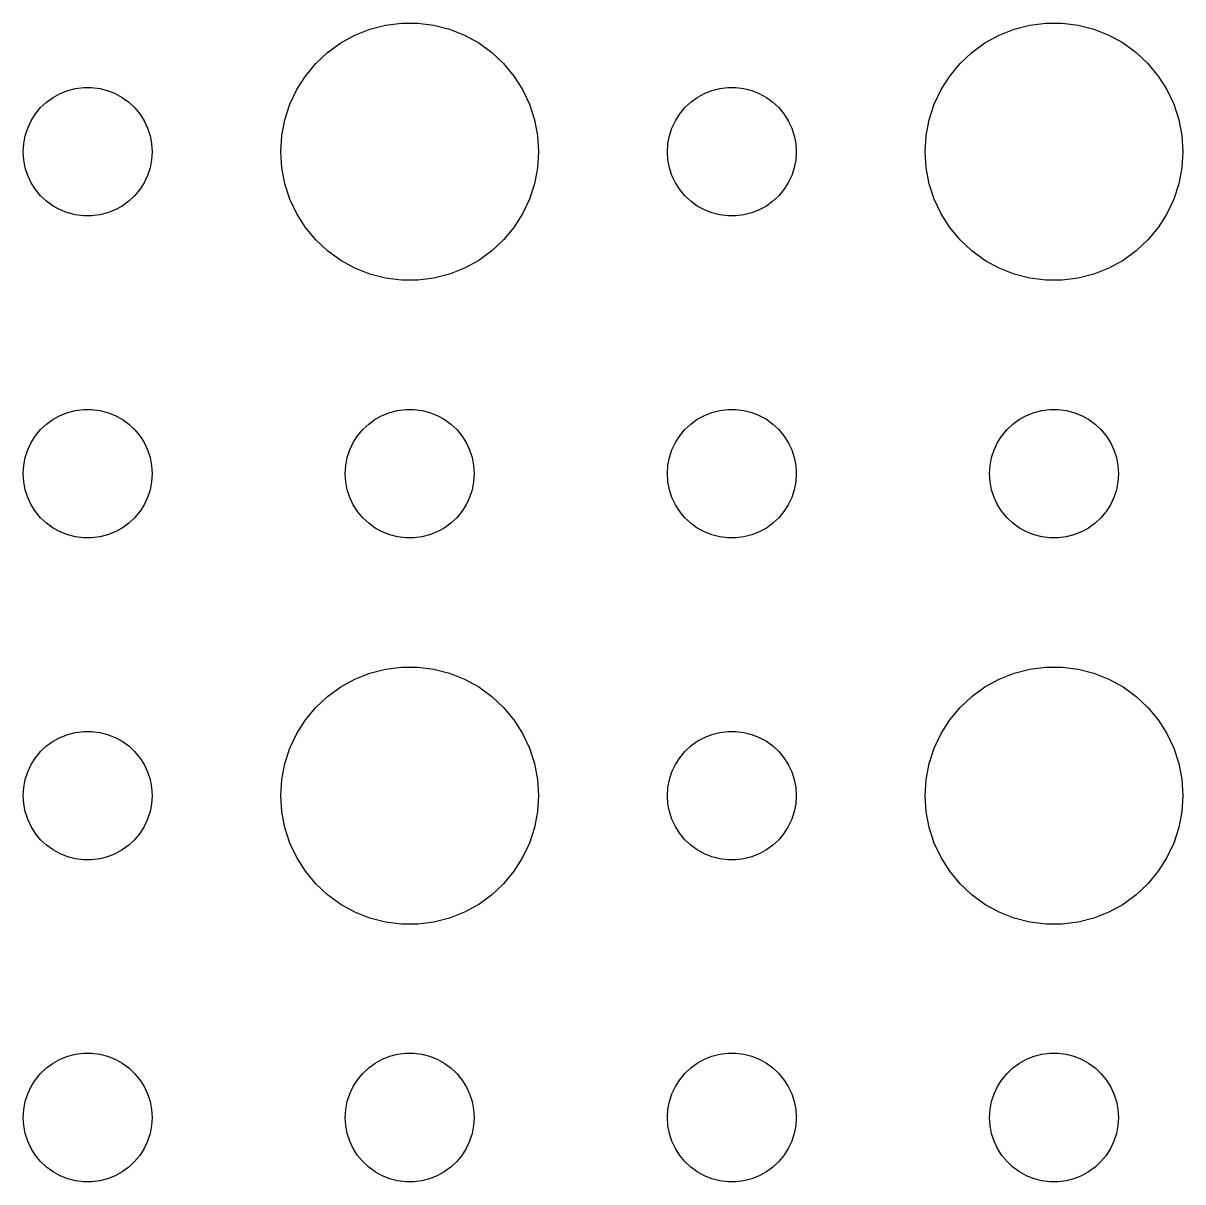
# Model space of a CAD drawing. Header units: metres. Extents: x -120 to 120, y -112 to 112.
# Drawn here: x -91.5 to -64.5, y -54 to -27.01 of the extents above; entities that cross this region are included whole.
import ezdxf

# ---------------------------------------------------------------- set-up
doc = ezdxf.new("R2010")
doc.units = ezdxf.units.M

msp = doc.modelspace()

# ---------------------------------------------------------------- linework, layer by layer
for p, q in [((-83.7773, -27.2855), (-83.427, -27.1468)), ((-83.427, -27.1468), (-83.0621, -27.0531)), ((-83.0621, -27.0531), (-82.6884, -27.0059)), ((-82.6884, -27.0059), (-82.3116, -27.0059)), ((-82.3116, -27.0059), (-81.9379, -27.0531)), ((-81.9379, -27.0531), (-81.573, -27.1468)), ((-81.573, -27.1468), (-81.2227, -27.2855)), ((-68.7773, -27.2855), (-68.427, -27.1468)), ((-68.427, -27.1468), (-68.0621, -27.0531)), ((-68.0621, -27.0531), (-67.6884, -27.0059)), ((-67.6884, -27.0059), (-67.3116, -27.0059)), ((-67.3116, -27.0059), (-66.9379, -27.0531)), ((-66.9379, -27.0531), (-66.573, -27.1468)), ((-66.573, -27.1468), (-66.2227, -27.2855)), ((-84.4123, -27.6884), (-84.1075, -27.467)), ((-84.1075, -27.467), (-83.7773, -27.2855)), ((-81.2227, -27.2855), (-80.8925, -27.467)), ((-80.8925, -27.467), (-80.5877, -27.6884)), ((-69.4123, -27.6884), (-69.1075, -27.467)), ((-69.1075, -27.467), (-68.7773, -27.2855)), ((-66.2227, -27.2855), (-65.8925, -27.467)), ((-65.8925, -27.467), (-65.5877, -27.6884)), ((-84.6869, -27.9464), (-84.4123, -27.6884)), ((-80.5877, -27.6884), (-80.3131, -27.9464)), ((-69.6869, -27.9464), (-69.4123, -27.6884)), ((-65.5877, -27.6884), (-65.3131, -27.9464)), ((-84.927, -28.2366), (-84.6869, -27.9464)), ((-80.3131, -27.9464), (-80.073, -28.2366)), ((-69.927, -28.2366), (-69.6869, -27.9464)), ((-65.3131, -27.9464), (-65.073, -28.2366)), ((-85.1289, -28.5547), (-84.927, -28.2366)), ((-80.073, -28.2366), (-79.8711, -28.5547)), ((-70.1289, -28.5547), (-69.927, -28.2366)), ((-65.073, -28.2366), (-64.8711, -28.5547)), ((-90.6387, -28.6427), (-90.4635, -28.5734)), ((-90.4635, -28.5734), (-90.2811, -28.5266)), ((-90.2811, -28.5266), (-90.0942, -28.503)), ((-90.0942, -28.503), (-89.9058, -28.503)), ((-89.9058, -28.503), (-89.7189, -28.5266)), ((-89.7189, -28.5266), (-89.5365, -28.5734)), ((-89.5365, -28.5734), (-89.3613, -28.6427)), ((-85.2893, -28.8956), (-85.1289, -28.5547)), ((-79.8711, -28.5547), (-79.7107, -28.8956)), ((-75.6387, -28.6427), (-75.4635, -28.5734)), ((-75.4635, -28.5734), (-75.2811, -28.5266)), ((-75.2811, -28.5266), (-75.0942, -28.503)), ((-75.0942, -28.503), (-74.9058, -28.503)), ((-74.9058, -28.503), (-74.7189, -28.5266)), ((-74.7189, -28.5266), (-74.5365, -28.5734)), ((-74.5365, -28.5734), (-74.3613, -28.6427)), ((-70.2893, -28.8956), (-70.1289, -28.5547)), ((-64.8711, -28.5547), (-64.7107, -28.8956)), ((-91.0934, -28.9732), (-90.9561, -28.8442)), ((-90.9561, -28.8442), (-90.8037, -28.7335)), ((-90.8037, -28.7335), (-90.6387, -28.6427)), ((-89.3613, -28.6427), (-89.1963, -28.7335)), ((-89.1963, -28.7335), (-89.0439, -28.8442)), ((-89.0439, -28.8442), (-88.9065, -28.9732)), ((-76.0934, -28.9732), (-75.9561, -28.8442)), ((-75.9561, -28.8442), (-75.8037, -28.7335)), ((-75.8037, -28.7335), (-75.6387, -28.6427)), ((-74.3613, -28.6427), (-74.1963, -28.7335)), ((-74.1963, -28.7335), (-74.0439, -28.8442)), ((-74.0439, -28.8442), (-73.9065, -28.9732)), ((-91.3145, -29.2774), (-91.2135, -29.1183)), ((-91.2135, -29.1183), (-91.0934, -28.9732)), ((-88.9065, -28.9732), (-88.7865, -29.1183)), ((-88.7865, -29.1183), (-88.6855, -29.2774)), ((-85.4057, -29.2539), (-85.2893, -28.8956)), ((-79.7107, -28.8956), (-79.5943, -29.2539)), ((-76.3145, -29.2774), (-76.2135, -29.1183)), ((-76.2135, -29.1183), (-76.0934, -28.9732)), ((-73.9065, -28.9732), (-73.7865, -29.1183)), ((-73.7865, -29.1183), (-73.6855, -29.2774)), ((-70.4057, -29.2539), (-70.2893, -28.8956)), ((-64.7107, -28.8956), (-64.5943, -29.2539)), ((-91.3947, -29.4478), (-91.3145, -29.2774)), ((-88.6855, -29.2774), (-88.6053, -29.4478)), ((-85.4763, -29.624), (-85.4057, -29.2539)), ((-79.5943, -29.2539), (-79.5237, -29.624)), ((-76.3947, -29.4478), (-76.3145, -29.2774)), ((-73.6855, -29.2774), (-73.6053, -29.4478)), ((-70.4763, -29.624), (-70.4057, -29.2539)), ((-64.5943, -29.2539), (-64.5237, -29.624)), ((-91.4882, -29.812), (-91.4529, -29.627)), ((-91.4529, -29.627), (-91.3947, -29.4478)), ((-88.6053, -29.4478), (-88.5471, -29.627)), ((-88.5471, -29.627), (-88.5118, -29.812)), ((-85.5, -30), (-85.4763, -29.624)), ((-79.5237, -29.624), (-79.5, -30)), ((-76.4882, -29.812), (-76.4529, -29.627)), ((-76.4529, -29.627), (-76.3947, -29.4478)), ((-73.6053, -29.4478), (-73.5471, -29.627)), ((-73.5471, -29.627), (-73.5118, -29.812)), ((-70.5, -30), (-70.4763, -29.624)), ((-64.5237, -29.624), (-64.5, -30)), ((-91.5, -30), (-91.4882, -29.812)), ((-88.5118, -29.812), (-88.5, -30)), ((-76.5, -30), (-76.4882, -29.812)), ((-73.5118, -29.812), (-73.5, -30)), ((-91.4882, -30.188), (-91.5, -30)), ((-91.4529, -30.373), (-91.4882, -30.188)), ((-88.5118, -30.188), (-88.5471, -30.373)), ((-88.5, -30), (-88.5118, -30.188)), ((-85.4763, -30.376), (-85.5, -30)), ((-79.5, -30), (-79.5237, -30.376)), ((-76.4882, -30.188), (-76.5, -30)), ((-76.4529, -30.373), (-76.4882, -30.188)), ((-73.5118, -30.188), (-73.5471, -30.373)), ((-73.5, -30), (-73.5118, -30.188)), ((-70.4763, -30.376), (-70.5, -30)), ((-64.5, -30), (-64.5237, -30.376)), ((-91.3947, -30.5522), (-91.4529, -30.373)), ((-88.5471, -30.373), (-88.6053, -30.5522)), ((-85.4057, -30.7461), (-85.4763, -30.376)), ((-79.5237, -30.376), (-79.5943, -30.7461)), ((-76.3947, -30.5522), (-76.4529, -30.373)), ((-73.5471, -30.373), (-73.6053, -30.5522)), ((-70.4057, -30.7461), (-70.4763, -30.376)), ((-64.5237, -30.376), (-64.5943, -30.7461)), ((-91.3145, -30.7226), (-91.3947, -30.5522)), ((-91.2135, -30.8817), (-91.3145, -30.7226)), ((-88.6855, -30.7226), (-88.7865, -30.8817)), ((-88.6053, -30.5522), (-88.6855, -30.7226)), ((-85.2893, -31.1044), (-85.4057, -30.7461)), ((-79.5943, -30.7461), (-79.7107, -31.1044)), ((-76.3145, -30.7226), (-76.3947, -30.5522)), ((-76.2135, -30.8817), (-76.3145, -30.7226)), ((-73.6855, -30.7226), (-73.7865, -30.8817)), ((-73.6053, -30.5522), (-73.6855, -30.7226)), ((-70.2893, -31.1044), (-70.4057, -30.7461)), ((-64.5943, -30.7461), (-64.7107, -31.1044)), ((-91.0934, -31.0268), (-91.2135, -30.8817)), ((-90.9561, -31.1558), (-91.0934, -31.0268)), ((-88.9065, -31.0268), (-89.0439, -31.1558)), ((-88.7865, -30.8817), (-88.9065, -31.0268)), ((-76.0934, -31.0268), (-76.2135, -30.8817)), ((-75.9561, -31.1558), (-76.0934, -31.0268)), ((-73.9065, -31.0268), (-74.0439, -31.1558)), ((-73.7865, -30.8817), (-73.9065, -31.0268)), ((-90.8037, -31.2665), (-90.9561, -31.1558)), ((-90.6387, -31.3572), (-90.8037, -31.2665)), ((-89.1963, -31.2665), (-89.3613, -31.3572)), ((-89.0439, -31.1558), (-89.1963, -31.2665)), ((-85.1289, -31.4453), (-85.2893, -31.1044)), ((-79.7107, -31.1044), (-79.8711, -31.4453)), ((-75.8037, -31.2665), (-75.9561, -31.1558)), ((-75.6387, -31.3572), (-75.8037, -31.2665)), ((-74.1963, -31.2665), (-74.3613, -31.3572)), ((-74.0439, -31.1558), (-74.1963, -31.2665)), ((-70.1289, -31.4453), (-70.2893, -31.1044)), ((-64.7107, -31.1044), (-64.8711, -31.4453)), ((-90.4635, -31.4266), (-90.6387, -31.3572)), ((-90.2811, -31.4734), (-90.4635, -31.4266)), ((-90.0942, -31.497), (-90.2811, -31.4734)), ((-89.9058, -31.497), (-90.0942, -31.497)), ((-89.7189, -31.4734), (-89.9058, -31.497)), ((-89.5365, -31.4266), (-89.7189, -31.4734)), ((-89.3613, -31.3572), (-89.5365, -31.4266)), ((-84.927, -31.7634), (-85.1289, -31.4453)), ((-79.8711, -31.4453), (-80.073, -31.7634)), ((-75.4635, -31.4266), (-75.6387, -31.3572)), ((-75.2811, -31.4734), (-75.4635, -31.4266)), ((-75.0942, -31.497), (-75.2811, -31.4734)), ((-74.9058, -31.497), (-75.0942, -31.497)), ((-74.7189, -31.4734), (-74.9058, -31.497)), ((-74.5365, -31.4266), (-74.7189, -31.4734)), ((-74.3613, -31.3572), (-74.5365, -31.4266)), ((-69.927, -31.7634), (-70.1289, -31.4453)), ((-64.8711, -31.4453), (-65.073, -31.7634)), ((-84.6869, -32.0536), (-84.927, -31.7634)), ((-80.073, -31.7634), (-80.3131, -32.0536)), ((-69.6869, -32.0536), (-69.927, -31.7634)), ((-65.073, -31.7634), (-65.3131, -32.0536)), ((-84.4123, -32.3115), (-84.6869, -32.0536)), ((-80.3131, -32.0536), (-80.5877, -32.3115)), ((-69.4123, -32.3115), (-69.6869, -32.0536)), ((-65.3131, -32.0536), (-65.5877, -32.3115)), ((-84.1075, -32.533), (-84.4123, -32.3115)), ((-80.5877, -32.3115), (-80.8925, -32.533)), ((-69.1075, -32.533), (-69.4123, -32.3115)), ((-65.5877, -32.3115), (-65.8925, -32.533)), ((-83.7773, -32.7145), (-84.1075, -32.533)), ((-80.8925, -32.533), (-81.2227, -32.7145)), ((-68.7773, -32.7145), (-69.1075, -32.533)), ((-65.8925, -32.533), (-66.2227, -32.7145)), ((-83.427, -32.8532), (-83.7773, -32.7145)), ((-83.0621, -32.9469), (-83.427, -32.8532)), ((-81.573, -32.8532), (-81.9379, -32.9469)), ((-81.2227, -32.7145), (-81.573, -32.8532)), ((-68.427, -32.8532), (-68.7773, -32.7145)), ((-68.0621, -32.9469), (-68.427, -32.8532)), ((-66.573, -32.8532), (-66.9379, -32.9469)), ((-66.2227, -32.7145), (-66.573, -32.8532)), ((-82.6884, -32.9941), (-83.0621, -32.9469)), ((-82.3116, -32.9941), (-82.6884, -32.9941)), ((-81.9379, -32.9469), (-82.3116, -32.9941)), ((-67.6884, -32.9941), (-68.0621, -32.9469)), ((-67.3116, -32.9941), (-67.6884, -32.9941)), ((-66.9379, -32.9469), (-67.3116, -32.9941)), ((-90.8037, -36.2335), (-90.6387, -36.1428)), ((-90.6387, -36.1428), (-90.4635, -36.0734)), ((-90.4635, -36.0734), (-90.2811, -36.0266)), ((-90.2811, -36.0266), (-90.0942, -36.003)), ((-90.0942, -36.003), (-89.9058, -36.003)), ((-89.9058, -36.003), (-89.7189, -36.0266)), ((-89.7189, -36.0266), (-89.5365, -36.0734)), ((-89.5365, -36.0734), (-89.3613, -36.1428)), ((-89.3613, -36.1428), (-89.1963, -36.2335)), ((-83.3037, -36.2335), (-83.1387, -36.1428)), ((-83.1387, -36.1428), (-82.9635, -36.0734)), ((-82.9635, -36.0734), (-82.7811, -36.0266)), ((-82.7811, -36.0266), (-82.5942, -36.003)), ((-82.5942, -36.003), (-82.4058, -36.003)), ((-82.4058, -36.003), (-82.2189, -36.0266)), ((-82.2189, -36.0266), (-82.0365, -36.0734)), ((-82.0365, -36.0734), (-81.8613, -36.1428)), ((-81.8613, -36.1428), (-81.6963, -36.2335)), ((-75.8037, -36.2335), (-75.6387, -36.1428)), ((-75.6387, -36.1428), (-75.4635, -36.0734)), ((-75.4635, -36.0734), (-75.2811, -36.0266)), ((-75.2811, -36.0266), (-75.0942, -36.003)), ((-75.0942, -36.003), (-74.9058, -36.003)), ((-74.9058, -36.003), (-74.7189, -36.0266)), ((-74.7189, -36.0266), (-74.5365, -36.0734)), ((-74.5365, -36.0734), (-74.3613, -36.1428)), ((-74.3613, -36.1428), (-74.1963, -36.2335)), ((-68.3037, -36.2335), (-68.1387, -36.1428)), ((-68.1387, -36.1428), (-67.9635, -36.0734)), ((-67.9635, -36.0734), (-67.7811, -36.0266)), ((-67.7811, -36.0266), (-67.5942, -36.003)), ((-67.5942, -36.003), (-67.4058, -36.003)), ((-67.4058, -36.003), (-67.2189, -36.0266)), ((-67.2189, -36.0266), (-67.0365, -36.0734)), ((-67.0365, -36.0734), (-66.8613, -36.1428)), ((-66.8613, -36.1428), (-66.6963, -36.2335)), ((-91.0934, -36.4732), (-90.9561, -36.3442)), ((-90.9561, -36.3442), (-90.8037, -36.2335)), ((-89.1963, -36.2335), (-89.0439, -36.3442)), ((-89.0439, -36.3442), (-88.9065, -36.4732)), ((-83.5934, -36.4732), (-83.4561, -36.3442)), ((-83.4561, -36.3442), (-83.3037, -36.2335)), ((-81.6963, -36.2335), (-81.5439, -36.3442)), ((-81.5439, -36.3442), (-81.4065, -36.4732)), ((-76.0934, -36.4732), (-75.9561, -36.3442)), ((-75.9561, -36.3442), (-75.8037, -36.2335)), ((-74.1963, -36.2335), (-74.0439, -36.3442)), ((-74.0439, -36.3442), (-73.9065, -36.4732)), ((-68.5934, -36.4732), (-68.4561, -36.3442)), ((-68.4561, -36.3442), (-68.3037, -36.2335)), ((-66.6963, -36.2335), (-66.5439, -36.3442)), ((-66.5439, -36.3442), (-66.4065, -36.4732)), ((-91.3145, -36.7774), (-91.2135, -36.6183)), ((-91.2135, -36.6183), (-91.0934, -36.4732)), ((-88.9065, -36.4732), (-88.7865, -36.6183)), ((-88.7865, -36.6183), (-88.6855, -36.7774)), ((-83.8145, -36.7774), (-83.7135, -36.6183)), ((-83.7135, -36.6183), (-83.5934, -36.4732)), ((-81.4065, -36.4732), (-81.2865, -36.6183)), ((-81.2865, -36.6183), (-81.1855, -36.7774)), ((-76.3145, -36.7774), (-76.2135, -36.6183)), ((-76.2135, -36.6183), (-76.0934, -36.4732)), ((-73.9065, -36.4732), (-73.7865, -36.6183)), ((-73.7865, -36.6183), (-73.6855, -36.7774)), ((-68.8145, -36.7774), (-68.7135, -36.6183)), ((-68.7135, -36.6183), (-68.5934, -36.4732)), ((-66.4065, -36.4732), (-66.2865, -36.6183)), ((-66.2865, -36.6183), (-66.1855, -36.7774)), ((-91.4529, -37.127), (-91.3947, -36.9478)), ((-91.3947, -36.9478), (-91.3145, -36.7774)), ((-88.6855, -36.7774), (-88.6053, -36.9478)), ((-88.6053, -36.9478), (-88.5471, -37.127)), ((-83.9529, -37.127), (-83.8947, -36.9478)), ((-83.8947, -36.9478), (-83.8145, -36.7774)), ((-81.1855, -36.7774), (-81.1053, -36.9478)), ((-81.1053, -36.9478), (-81.0471, -37.127)), ((-76.4529, -37.127), (-76.3947, -36.9478)), ((-76.3947, -36.9478), (-76.3145, -36.7774)), ((-73.6855, -36.7774), (-73.6053, -36.9478)), ((-73.6053, -36.9478), (-73.5471, -37.127)), ((-68.9529, -37.127), (-68.8947, -36.9478)), ((-68.8947, -36.9478), (-68.8145, -36.7774)), ((-66.1855, -36.7774), (-66.1053, -36.9478)), ((-66.1053, -36.9478), (-66.0471, -37.127)), ((-91.4882, -37.312), (-91.4529, -37.127)), ((-88.5471, -37.127), (-88.5118, -37.312)), ((-83.9882, -37.312), (-83.9529, -37.127)), ((-81.0471, -37.127), (-81.0118, -37.312)), ((-76.4882, -37.312), (-76.4529, -37.127)), ((-73.5471, -37.127), (-73.5118, -37.312)), ((-68.9882, -37.312), (-68.9529, -37.127)), ((-66.0471, -37.127), (-66.0118, -37.312)), ((-91.5, -37.5), (-91.4882, -37.312)), ((-91.4882, -37.688), (-91.5, -37.5)), ((-88.5118, -37.312), (-88.5, -37.5)), ((-88.5, -37.5), (-88.5118, -37.688)), ((-84, -37.5), (-83.9882, -37.312)), ((-83.9882, -37.688), (-84, -37.5)), ((-81.0118, -37.312), (-81, -37.5)), ((-81, -37.5), (-81.0118, -37.688)), ((-76.5, -37.5), (-76.4882, -37.312)), ((-76.4882, -37.688), (-76.5, -37.5)), ((-73.5118, -37.312), (-73.5, -37.5)), ((-73.5, -37.5), (-73.5118, -37.688)), ((-69, -37.5), (-68.9882, -37.312)), ((-68.9882, -37.688), (-69, -37.5)), ((-66.0118, -37.312), (-66, -37.5)), ((-66, -37.5), (-66.0118, -37.688)), ((-91.4529, -37.873), (-91.4882, -37.688)), ((-88.5118, -37.688), (-88.5471, -37.873)), ((-83.9529, -37.873), (-83.9882, -37.688)), ((-81.0118, -37.688), (-81.0471, -37.873)), ((-76.4529, -37.873), (-76.4882, -37.688)), ((-73.5118, -37.688), (-73.5471, -37.873)), ((-68.9529, -37.873), (-68.9882, -37.688)), ((-66.0118, -37.688), (-66.0471, -37.873)), ((-91.3947, -38.0522), (-91.4529, -37.873)), ((-91.3145, -38.2226), (-91.3947, -38.0522)), ((-88.6053, -38.0522), (-88.6855, -38.2226)), ((-88.5471, -37.873), (-88.6053, -38.0522)), ((-83.8947, -38.0522), (-83.9529, -37.873)), ((-83.8145, -38.2226), (-83.8947, -38.0522)), ((-81.1053, -38.0522), (-81.1855, -38.2226)), ((-81.0471, -37.873), (-81.1053, -38.0522)), ((-76.3947, -38.0522), (-76.4529, -37.873)), ((-76.3145, -38.2226), (-76.3947, -38.0522)), ((-73.6053, -38.0522), (-73.6855, -38.2226)), ((-73.5471, -37.873), (-73.6053, -38.0522)), ((-68.8947, -38.0522), (-68.9529, -37.873)), ((-68.8145, -38.2226), (-68.8947, -38.0522)), ((-66.1053, -38.0522), (-66.1855, -38.2226)), ((-66.0471, -37.873), (-66.1053, -38.0522)), ((-91.2135, -38.3817), (-91.3145, -38.2226)), ((-88.6855, -38.2226), (-88.7865, -38.3817)), ((-83.7135, -38.3817), (-83.8145, -38.2226)), ((-81.1855, -38.2226), (-81.2865, -38.3817)), ((-76.2135, -38.3817), (-76.3145, -38.2226)), ((-73.6855, -38.2226), (-73.7865, -38.3817)), ((-68.7135, -38.3817), (-68.8145, -38.2226)), ((-66.1855, -38.2226), (-66.2865, -38.3817)), ((-91.0934, -38.5268), (-91.2135, -38.3817)), ((-90.9561, -38.6558), (-91.0934, -38.5268)), ((-88.9065, -38.5268), (-89.0439, -38.6558)), ((-88.7865, -38.3817), (-88.9065, -38.5268)), ((-83.5934, -38.5268), (-83.7135, -38.3817)), ((-83.4561, -38.6558), (-83.5934, -38.5268)), ((-81.4065, -38.5268), (-81.5439, -38.6558)), ((-81.2865, -38.3817), (-81.4065, -38.5268)), ((-76.0934, -38.5268), (-76.2135, -38.3817)), ((-75.9561, -38.6558), (-76.0934, -38.5268)), ((-73.9065, -38.5268), (-74.0439, -38.6558)), ((-73.7865, -38.3817), (-73.9065, -38.5268)), ((-68.5934, -38.5268), (-68.7135, -38.3817)), ((-68.4561, -38.6558), (-68.5934, -38.5268)), ((-66.4065, -38.5268), (-66.5439, -38.6558)), ((-66.2865, -38.3817), (-66.4065, -38.5268)), ((-90.8037, -38.7665), (-90.9561, -38.6558)), ((-90.6387, -38.8572), (-90.8037, -38.7665)), ((-90.4635, -38.9266), (-90.6387, -38.8572)), ((-89.3613, -38.8572), (-89.5365, -38.9266)), ((-89.1963, -38.7665), (-89.3613, -38.8572)), ((-89.0439, -38.6558), (-89.1963, -38.7665)), ((-83.3037, -38.7665), (-83.4561, -38.6558)), ((-83.1387, -38.8572), (-83.3037, -38.7665)), ((-82.9635, -38.9266), (-83.1387, -38.8572)), ((-81.8613, -38.8572), (-82.0365, -38.9266)), ((-81.6963, -38.7665), (-81.8613, -38.8572)), ((-81.5439, -38.6558), (-81.6963, -38.7665)), ((-75.8037, -38.7665), (-75.9561, -38.6558)), ((-75.6387, -38.8572), (-75.8037, -38.7665)), ((-75.4635, -38.9266), (-75.6387, -38.8572)), ((-74.3613, -38.8572), (-74.5365, -38.9266)), ((-74.1963, -38.7665), (-74.3613, -38.8572)), ((-74.0439, -38.6558), (-74.1963, -38.7665)), ((-68.3037, -38.7665), (-68.4561, -38.6558)), ((-68.1387, -38.8572), (-68.3037, -38.7665)), ((-67.9635, -38.9266), (-68.1387, -38.8572)), ((-66.8613, -38.8572), (-67.0365, -38.9266)), ((-66.6963, -38.7665), (-66.8613, -38.8572)), ((-66.5439, -38.6558), (-66.6963, -38.7665)), ((-90.2811, -38.9734), (-90.4635, -38.9266)), ((-90.0942, -38.997), (-90.2811, -38.9734)), ((-89.9058, -38.997), (-90.0942, -38.997)), ((-89.7189, -38.9734), (-89.9058, -38.997)), ((-89.5365, -38.9266), (-89.7189, -38.9734)), ((-82.7811, -38.9734), (-82.9635, -38.9266)), ((-82.5942, -38.997), (-82.7811, -38.9734)), ((-82.4058, -38.997), (-82.5942, -38.997)), ((-82.2189, -38.9734), (-82.4058, -38.997)), ((-82.0365, -38.9266), (-82.2189, -38.9734)), ((-75.2811, -38.9734), (-75.4635, -38.9266)), ((-75.0942, -38.997), (-75.2811, -38.9734)), ((-74.9058, -38.997), (-75.0942, -38.997)), ((-74.7189, -38.9734), (-74.9058, -38.997)), ((-74.5365, -38.9266), (-74.7189, -38.9734)), ((-67.7811, -38.9734), (-67.9635, -38.9266)), ((-67.5942, -38.997), (-67.7811, -38.9734)), ((-67.4058, -38.997), (-67.5942, -38.997)), ((-67.2189, -38.9734), (-67.4058, -38.997)), ((-67.0365, -38.9266), (-67.2189, -38.9734)), ((-83.427, -42.1468), (-83.0621, -42.0531)), ((-83.0621, -42.0531), (-82.6884, -42.0059)), ((-82.6884, -42.0059), (-82.3116, -42.0059)), ((-82.3116, -42.0059), (-81.9379, -42.0531)), ((-81.9379, -42.0531), (-81.573, -42.1468)), ((-68.427, -42.1468), (-68.0621, -42.0531)), ((-68.0621, -42.0531), (-67.6884, -42.0059)), ((-67.6884, -42.0059), (-67.3116, -42.0059)), ((-67.3116, -42.0059), (-66.9379, -42.0531)), ((-66.9379, -42.0531), (-66.573, -42.1468)), ((-84.1075, -42.467), (-83.7773, -42.2855)), ((-83.7773, -42.2855), (-83.427, -42.1468)), ((-81.573, -42.1468), (-81.2227, -42.2855)), ((-81.2227, -42.2855), (-80.8925, -42.467)), ((-69.1075, -42.467), (-68.7773, -42.2855)), ((-68.7773, -42.2855), (-68.427, -42.1468)), ((-66.573, -42.1468), (-66.2227, -42.2855)), ((-66.2227, -42.2855), (-65.8925, -42.467)), ((-84.4123, -42.6885), (-84.1075, -42.467)), ((-80.8925, -42.467), (-80.5877, -42.6885)), ((-69.4123, -42.6885), (-69.1075, -42.467)), ((-65.8925, -42.467), (-65.5877, -42.6885)), ((-84.6869, -42.9464), (-84.4123, -42.6885)), ((-80.5877, -42.6885), (-80.3131, -42.9464)), ((-69.6869, -42.9464), (-69.4123, -42.6885)), ((-65.5877, -42.6885), (-65.3131, -42.9464)), ((-84.927, -43.2366), (-84.6869, -42.9464)), ((-80.3131, -42.9464), (-80.073, -43.2366)), ((-69.927, -43.2366), (-69.6869, -42.9464)), ((-65.3131, -42.9464), (-65.073, -43.2366)), ((-85.1289, -43.5547), (-84.927, -43.2366)), ((-80.073, -43.2366), (-79.8711, -43.5547)), ((-70.1289, -43.5547), (-69.927, -43.2366)), ((-65.073, -43.2366), (-64.8711, -43.5547)), ((-90.9561, -43.8442), (-90.8037, -43.7335)), ((-90.8037, -43.7335), (-90.6387, -43.6428)), ((-90.6387, -43.6428), (-90.4635, -43.5734)), ((-90.4635, -43.5734), (-90.2811, -43.5266)), ((-90.2811, -43.5266), (-90.0942, -43.503)), ((-90.0942, -43.503), (-89.9058, -43.503)), ((-89.9058, -43.503), (-89.7189, -43.5266)), ((-89.7189, -43.5266), (-89.5365, -43.5734)), ((-89.5365, -43.5734), (-89.3613, -43.6428)), ((-89.3613, -43.6428), (-89.1963, -43.7335)), ((-89.1963, -43.7335), (-89.0439, -43.8442)), ((-85.2893, -43.8956), (-85.1289, -43.5547)), ((-79.8711, -43.5547), (-79.7107, -43.8956)), ((-75.9561, -43.8442), (-75.8037, -43.7335)), ((-75.8037, -43.7335), (-75.6387, -43.6428)), ((-75.6387, -43.6428), (-75.4635, -43.5734)), ((-75.4635, -43.5734), (-75.2811, -43.5266)), ((-75.2811, -43.5266), (-75.0942, -43.503)), ((-75.0942, -43.503), (-74.9058, -43.503)), ((-74.9058, -43.503), (-74.7189, -43.5266)), ((-74.7189, -43.5266), (-74.5365, -43.5734)), ((-74.5365, -43.5734), (-74.3613, -43.6428)), ((-74.3613, -43.6428), (-74.1963, -43.7335)), ((-74.1963, -43.7335), (-74.0439, -43.8442)), ((-70.2893, -43.8956), (-70.1289, -43.5547)), ((-64.8711, -43.5547), (-64.7107, -43.8956)), ((-91.2135, -44.1183), (-91.0934, -43.9732)), ((-91.0934, -43.9732), (-90.9561, -43.8442)), ((-89.0439, -43.8442), (-88.9065, -43.9732)), ((-88.9065, -43.9732), (-88.7865, -44.1183)), ((-85.4057, -44.2539), (-85.2893, -43.8956)), ((-79.7107, -43.8956), (-79.5943, -44.2539)), ((-76.2135, -44.1183), (-76.0934, -43.9732)), ((-76.0934, -43.9732), (-75.9561, -43.8442)), ((-74.0439, -43.8442), (-73.9065, -43.9732)), ((-73.9065, -43.9732), (-73.7865, -44.1183)), ((-70.4057, -44.2539), (-70.2893, -43.8956)), ((-64.7107, -43.8956), (-64.5943, -44.2539)), ((-91.3947, -44.4478), (-91.3145, -44.2774)), ((-91.3145, -44.2774), (-91.2135, -44.1183)), ((-88.7865, -44.1183), (-88.6855, -44.2774)), ((-88.6855, -44.2774), (-88.6053, -44.4478)), ((-85.4763, -44.624), (-85.4057, -44.2539)), ((-79.5943, -44.2539), (-79.5237, -44.624)), ((-76.3947, -44.4478), (-76.3145, -44.2774)), ((-76.3145, -44.2774), (-76.2135, -44.1183)), ((-73.7865, -44.1183), (-73.6855, -44.2774)), ((-73.6855, -44.2774), (-73.6053, -44.4478)), ((-70.4763, -44.624), (-70.4057, -44.2539)), ((-64.5943, -44.2539), (-64.5237, -44.624)), ((-91.4529, -44.627), (-91.3947, -44.4478)), ((-88.6053, -44.4478), (-88.5471, -44.627)), ((-76.4529, -44.627), (-76.3947, -44.4478)), ((-73.6053, -44.4478), (-73.5471, -44.627)), ((-91.5, -45), (-91.4882, -44.812)), ((-91.4882, -44.812), (-91.4529, -44.627)), ((-88.5471, -44.627), (-88.5118, -44.812)), ((-88.5118, -44.812), (-88.5, -45)), ((-85.5, -45), (-85.4763, -44.624)), ((-79.5237, -44.624), (-79.5, -45)), ((-76.5, -45), (-76.4882, -44.812)), ((-76.4882, -44.812), (-76.4529, -44.627)), ((-73.5471, -44.627), (-73.5118, -44.812)), ((-73.5118, -44.812), (-73.5, -45)), ((-70.5, -45), (-70.4763, -44.624)), ((-64.5237, -44.624), (-64.5, -45)), ((-91.4882, -45.188), (-91.5, -45)), ((-88.5, -45), (-88.5118, -45.188)), ((-85.4763, -45.376), (-85.5, -45)), ((-79.5, -45), (-79.5237, -45.376)), ((-76.4882, -45.188), (-76.5, -45)), ((-73.5, -45), (-73.5118, -45.188)), ((-70.4763, -45.376), (-70.5, -45)), ((-64.5, -45), (-64.5237, -45.376)), ((-91.4529, -45.373), (-91.4882, -45.188)), ((-88.5118, -45.188), (-88.5471, -45.373)), ((-76.4529, -45.373), (-76.4882, -45.188)), ((-73.5118, -45.188), (-73.5471, -45.373)), ((-91.3947, -45.5522), (-91.4529, -45.373)), ((-91.3145, -45.7226), (-91.3947, -45.5522)), ((-88.6053, -45.5522), (-88.6855, -45.7226)), ((-88.5471, -45.373), (-88.6053, -45.5522)), ((-85.4057, -45.7461), (-85.4763, -45.376)), ((-79.5237, -45.376), (-79.5943, -45.7461)), ((-76.3947, -45.5522), (-76.4529, -45.373)), ((-76.3145, -45.7226), (-76.3947, -45.5522)), ((-73.6053, -45.5522), (-73.6855, -45.7226)), ((-73.5471, -45.373), (-73.6053, -45.5522)), ((-70.4057, -45.7461), (-70.4763, -45.376)), ((-64.5237, -45.376), (-64.5943, -45.7461)), ((-91.2135, -45.8817), (-91.3145, -45.7226)), ((-91.0934, -46.0268), (-91.2135, -45.8817)), ((-88.7865, -45.8817), (-88.9065, -46.0268)), ((-88.6855, -45.7226), (-88.7865, -45.8817)), ((-85.2893, -46.1044), (-85.4057, -45.7461)), ((-79.5943, -45.7461), (-79.7107, -46.1044)), ((-76.2135, -45.8817), (-76.3145, -45.7226)), ((-76.0934, -46.0268), (-76.2135, -45.8817)), ((-73.7865, -45.8817), (-73.9065, -46.0268)), ((-73.6855, -45.7226), (-73.7865, -45.8817)), ((-70.2893, -46.1044), (-70.4057, -45.7461)), ((-64.5943, -45.7461), (-64.7107, -46.1044)), ((-90.9561, -46.1558), (-91.0934, -46.0268)), ((-90.8037, -46.2665), (-90.9561, -46.1558)), ((-89.0439, -46.1558), (-89.1963, -46.2665)), ((-88.9065, -46.0268), (-89.0439, -46.1558)), ((-85.1289, -46.4453), (-85.2893, -46.1044)), ((-79.7107, -46.1044), (-79.8711, -46.4453)), ((-75.9561, -46.1558), (-76.0934, -46.0268)), ((-75.8037, -46.2665), (-75.9561, -46.1558)), ((-74.0439, -46.1558), (-74.1963, -46.2665)), ((-73.9065, -46.0268), (-74.0439, -46.1558)), ((-70.1289, -46.4453), (-70.2893, -46.1044)), ((-64.7107, -46.1044), (-64.8711, -46.4453)), ((-90.6387, -46.3572), (-90.8037, -46.2665)), ((-90.4635, -46.4266), (-90.6387, -46.3572)), ((-90.2811, -46.4734), (-90.4635, -46.4266)), ((-89.5365, -46.4266), (-89.7189, -46.4734)), ((-89.3613, -46.3572), (-89.5365, -46.4266)), ((-89.1963, -46.2665), (-89.3613, -46.3572)), ((-75.6387, -46.3572), (-75.8037, -46.2665)), ((-75.4635, -46.4266), (-75.6387, -46.3572)), ((-75.2811, -46.4734), (-75.4635, -46.4266)), ((-74.5365, -46.4266), (-74.7189, -46.4734)), ((-74.3613, -46.3572), (-74.5365, -46.4266)), ((-74.1963, -46.2665), (-74.3613, -46.3572)), ((-90.0942, -46.497), (-90.2811, -46.4734)), ((-89.9058, -46.497), (-90.0942, -46.497)), ((-89.7189, -46.4734), (-89.9058, -46.497)), ((-84.927, -46.7634), (-85.1289, -46.4453)), ((-79.8711, -46.4453), (-80.073, -46.7634)), ((-75.0942, -46.497), (-75.2811, -46.4734)), ((-74.9058, -46.497), (-75.0942, -46.497)), ((-74.7189, -46.4734), (-74.9058, -46.497)), ((-69.927, -46.7634), (-70.1289, -46.4453)), ((-64.8711, -46.4453), (-65.073, -46.7634)), ((-84.6869, -47.0536), (-84.927, -46.7634)), ((-80.073, -46.7634), (-80.3131, -47.0536)), ((-69.6869, -47.0536), (-69.927, -46.7634)), ((-65.073, -46.7634), (-65.3131, -47.0536)), ((-84.4123, -47.3115), (-84.6869, -47.0536)), ((-80.3131, -47.0536), (-80.5877, -47.3115)), ((-69.4123, -47.3115), (-69.6869, -47.0536)), ((-65.3131, -47.0536), (-65.5877, -47.3115)), ((-84.1075, -47.533), (-84.4123, -47.3115)), ((-80.5877, -47.3115), (-80.8925, -47.533)), ((-69.1075, -47.533), (-69.4123, -47.3115)), ((-65.5877, -47.3115), (-65.8925, -47.533)), ((-83.7773, -47.7145), (-84.1075, -47.533)), ((-83.427, -47.8532), (-83.7773, -47.7145)), ((-81.2227, -47.7145), (-81.573, -47.8532)), ((-80.8925, -47.533), (-81.2227, -47.7145)), ((-68.7773, -47.7145), (-69.1075, -47.533)), ((-68.427, -47.8532), (-68.7773, -47.7145)), ((-66.2227, -47.7145), (-66.573, -47.8532)), ((-65.8925, -47.533), (-66.2227, -47.7145)), ((-83.0621, -47.9469), (-83.427, -47.8532)), ((-82.6884, -47.9941), (-83.0621, -47.9469)), ((-82.3116, -47.9941), (-82.6884, -47.9941)), ((-81.9379, -47.9469), (-82.3116, -47.9941)), ((-81.573, -47.8532), (-81.9379, -47.9469)), ((-68.0621, -47.9469), (-68.427, -47.8532)), ((-67.6884, -47.9941), (-68.0621, -47.9469)), ((-67.3116, -47.9941), (-67.6884, -47.9941)), ((-66.9379, -47.9469), (-67.3116, -47.9941)), ((-66.573, -47.8532), (-66.9379, -47.9469)), ((-90.4635, -51.0734), (-90.2811, -51.0266)), ((-90.2811, -51.0266), (-90.0942, -51.003)), ((-90.0942, -51.003), (-89.9058, -51.003)), ((-89.9058, -51.003), (-89.7189, -51.0266)), ((-89.7189, -51.0266), (-89.5365, -51.0734)), ((-82.9635, -51.0734), (-82.7811, -51.0266)), ((-82.7811, -51.0266), (-82.5942, -51.003)), ((-82.5942, -51.003), (-82.4058, -51.003)), ((-82.4058, -51.003), (-82.2189, -51.0266)), ((-82.2189, -51.0266), (-82.0365, -51.0734)), ((-75.4635, -51.0734), (-75.2811, -51.0266)), ((-75.2811, -51.0266), (-75.0942, -51.003)), ((-75.0942, -51.003), (-74.9058, -51.003)), ((-74.9058, -51.003), (-74.7189, -51.0266)), ((-74.7189, -51.0266), (-74.5365, -51.0734)), ((-67.9635, -51.0734), (-67.7811, -51.0266)), ((-67.7811, -51.0266), (-67.5942, -51.003)), ((-67.5942, -51.003), (-67.4058, -51.003)), ((-67.4058, -51.003), (-67.2189, -51.0266)), ((-67.2189, -51.0266), (-67.0365, -51.0734)), ((-90.9561, -51.3442), (-90.8037, -51.2335)), ((-90.8037, -51.2335), (-90.6387, -51.1428)), ((-90.6387, -51.1428), (-90.4635, -51.0734)), ((-89.5365, -51.0734), (-89.3613, -51.1428)), ((-89.3613, -51.1428), (-89.1963, -51.2335)), ((-89.1963, -51.2335), (-89.0439, -51.3442)), ((-83.4561, -51.3442), (-83.3037, -51.2335)), ((-83.3037, -51.2335), (-83.1387, -51.1428)), ((-83.1387, -51.1428), (-82.9635, -51.0734)), ((-82.0365, -51.0734), (-81.8613, -51.1428)), ((-81.8613, -51.1428), (-81.6963, -51.2335)), ((-81.6963, -51.2335), (-81.5439, -51.3442)), ((-75.9561, -51.3442), (-75.8037, -51.2335)), ((-75.8037, -51.2335), (-75.6387, -51.1428)), ((-75.6387, -51.1428), (-75.4635, -51.0734)), ((-74.5365, -51.0734), (-74.3613, -51.1428)), ((-74.3613, -51.1428), (-74.1963, -51.2335)), ((-74.1963, -51.2335), (-74.0439, -51.3442)), ((-68.4561, -51.3442), (-68.3037, -51.2335)), ((-68.3037, -51.2335), (-68.1387, -51.1428)), ((-68.1387, -51.1428), (-67.9635, -51.0734)), ((-67.0365, -51.0734), (-66.8613, -51.1428)), ((-66.8613, -51.1428), (-66.6963, -51.2335)), ((-66.6963, -51.2335), (-66.5439, -51.3442)), ((-91.2135, -51.6183), (-91.0934, -51.4732)), ((-91.0934, -51.4732), (-90.9561, -51.3442)), ((-89.0439, -51.3442), (-88.9065, -51.4732)), ((-88.9065, -51.4732), (-88.7865, -51.6183)), ((-83.7135, -51.6183), (-83.5934, -51.4732)), ((-83.5934, -51.4732), (-83.4561, -51.3442)), ((-81.5439, -51.3442), (-81.4065, -51.4732)), ((-81.4065, -51.4732), (-81.2865, -51.6183)), ((-76.2135, -51.6183), (-76.0934, -51.4732)), ((-76.0934, -51.4732), (-75.9561, -51.3442)), ((-74.0439, -51.3442), (-73.9065, -51.4732)), ((-73.9065, -51.4732), (-73.7865, -51.6183)), ((-68.7135, -51.6183), (-68.5934, -51.4732)), ((-68.5934, -51.4732), (-68.4561, -51.3442)), ((-66.5439, -51.3442), (-66.4065, -51.4732)), ((-66.4065, -51.4732), (-66.2865, -51.6183)), ((-91.3947, -51.9478), (-91.3145, -51.7774)), ((-91.3145, -51.7774), (-91.2135, -51.6183)), ((-88.7865, -51.6183), (-88.6855, -51.7774)), ((-88.6855, -51.7774), (-88.6053, -51.9478)), ((-83.8947, -51.9478), (-83.8145, -51.7774)), ((-83.8145, -51.7774), (-83.7135, -51.6183)), ((-81.2865, -51.6183), (-81.1855, -51.7774)), ((-81.1855, -51.7774), (-81.1053, -51.9478)), ((-76.3947, -51.9478), (-76.3145, -51.7774)), ((-76.3145, -51.7774), (-76.2135, -51.6183)), ((-73.7865, -51.6183), (-73.6855, -51.7774)), ((-73.6855, -51.7774), (-73.6053, -51.9478)), ((-68.8947, -51.9478), (-68.8145, -51.7774)), ((-68.8145, -51.7774), (-68.7135, -51.6183)), ((-66.2865, -51.6183), (-66.1855, -51.7774)), ((-66.1855, -51.7774), (-66.1053, -51.9478)), ((-91.4529, -52.127), (-91.3947, -51.9478)), ((-88.6053, -51.9478), (-88.5471, -52.127)), ((-83.9529, -52.127), (-83.8947, -51.9478)), ((-81.1053, -51.9478), (-81.0471, -52.127)), ((-76.4529, -52.127), (-76.3947, -51.9478)), ((-73.6053, -51.9478), (-73.5471, -52.127)), ((-68.9529, -52.127), (-68.8947, -51.9478)), ((-66.1053, -51.9478), (-66.0471, -52.127)), ((-91.5, -52.5), (-91.4882, -52.312)), ((-91.4882, -52.312), (-91.4529, -52.127)), ((-88.5471, -52.127), (-88.5118, -52.312)), ((-88.5118, -52.312), (-88.5, -52.5)), ((-84, -52.5), (-83.9882, -52.312)), ((-83.9882, -52.312), (-83.9529, -52.127)), ((-81.0471, -52.127), (-81.0118, -52.312)), ((-81.0118, -52.312), (-81, -52.5)), ((-76.5, -52.5), (-76.4882, -52.312)), ((-76.4882, -52.312), (-76.4529, -52.127)), ((-73.5471, -52.127), (-73.5118, -52.312)), ((-73.5118, -52.312), (-73.5, -52.5)), ((-69, -52.5), (-68.9882, -52.312)), ((-68.9882, -52.312), (-68.9529, -52.127)), ((-66.0471, -52.127), (-66.0118, -52.312)), ((-66.0118, -52.312), (-66, -52.5)), ((-91.4882, -52.688), (-91.5, -52.5)), ((-88.5, -52.5), (-88.5118, -52.688)), ((-83.9882, -52.688), (-84, -52.5)), ((-81, -52.5), (-81.0118, -52.688)), ((-76.4882, -52.688), (-76.5, -52.5)), ((-73.5, -52.5), (-73.5118, -52.688)), ((-68.9882, -52.688), (-69, -52.5)), ((-66, -52.5), (-66.0118, -52.688)), ((-91.4529, -52.873), (-91.4882, -52.688)), ((-91.3947, -53.0522), (-91.4529, -52.873)), ((-88.5471, -52.873), (-88.6053, -53.0522)), ((-88.5118, -52.688), (-88.5471, -52.873)), ((-83.9529, -52.873), (-83.9882, -52.688)), ((-83.8947, -53.0522), (-83.9529, -52.873)), ((-81.0471, -52.873), (-81.1053, -53.0522)), ((-81.0118, -52.688), (-81.0471, -52.873)), ((-76.4529, -52.873), (-76.4882, -52.688)), ((-76.3947, -53.0522), (-76.4529, -52.873)), ((-73.5471, -52.873), (-73.6053, -53.0522)), ((-73.5118, -52.688), (-73.5471, -52.873)), ((-68.9529, -52.873), (-68.9882, -52.688)), ((-68.8947, -53.0522), (-68.9529, -52.873)), ((-66.0471, -52.873), (-66.1053, -53.0522)), ((-66.0118, -52.688), (-66.0471, -52.873)), ((-91.3145, -53.2226), (-91.3947, -53.0522)), ((-88.6053, -53.0522), (-88.6855, -53.2226)), ((-83.8145, -53.2226), (-83.8947, -53.0522)), ((-81.1053, -53.0522), (-81.1855, -53.2226)), ((-76.3145, -53.2226), (-76.3947, -53.0522)), ((-73.6053, -53.0522), (-73.6855, -53.2226)), ((-68.8145, -53.2226), (-68.8947, -53.0522)), ((-66.1053, -53.0522), (-66.1855, -53.2226)), ((-91.2135, -53.3817), (-91.3145, -53.2226)), ((-91.0934, -53.5268), (-91.2135, -53.3817)), ((-88.7865, -53.3817), (-88.9065, -53.5268)), ((-88.6855, -53.2226), (-88.7865, -53.3817)), ((-83.7135, -53.3817), (-83.8145, -53.2226)), ((-83.5934, -53.5268), (-83.7135, -53.3817)), ((-81.2865, -53.3817), (-81.4065, -53.5268)), ((-81.1855, -53.2226), (-81.2865, -53.3817)), ((-76.2135, -53.3817), (-76.3145, -53.2226)), ((-76.0934, -53.5268), (-76.2135, -53.3817)), ((-73.7865, -53.3817), (-73.9065, -53.5268)), ((-73.6855, -53.2226), (-73.7865, -53.3817)), ((-68.7135, -53.3817), (-68.8145, -53.2226)), ((-68.5934, -53.5268), (-68.7135, -53.3817)), ((-66.2865, -53.3817), (-66.4065, -53.5268)), ((-66.1855, -53.2226), (-66.2865, -53.3817)), ((-90.9561, -53.6558), (-91.0934, -53.5268)), ((-90.8037, -53.7665), (-90.9561, -53.6558)), ((-89.0439, -53.6558), (-89.1963, -53.7665)), ((-88.9065, -53.5268), (-89.0439, -53.6558)), ((-83.4561, -53.6558), (-83.5934, -53.5268)), ((-83.3037, -53.7665), (-83.4561, -53.6558)), ((-81.5439, -53.6558), (-81.6963, -53.7665)), ((-81.4065, -53.5268), (-81.5439, -53.6558)), ((-75.9561, -53.6558), (-76.0934, -53.5268)), ((-75.8037, -53.7665), (-75.9561, -53.6558)), ((-74.0439, -53.6558), (-74.1963, -53.7665)), ((-73.9065, -53.5268), (-74.0439, -53.6558)), ((-68.4561, -53.6558), (-68.5934, -53.5268)), ((-68.3037, -53.7665), (-68.4561, -53.6558)), ((-66.5439, -53.6558), (-66.6963, -53.7665)), ((-66.4065, -53.5268), (-66.5439, -53.6558)), ((-90.6387, -53.8572), (-90.8037, -53.7665)), ((-90.4635, -53.9266), (-90.6387, -53.8572)), ((-90.2811, -53.9734), (-90.4635, -53.9266)), ((-90.0942, -53.997), (-90.2811, -53.9734)), ((-89.9058, -53.997), (-90.0942, -53.997)), ((-89.7189, -53.9734), (-89.9058, -53.997)), ((-89.5365, -53.9266), (-89.7189, -53.9734)), ((-89.3613, -53.8572), (-89.5365, -53.9266)), ((-89.1963, -53.7665), (-89.3613, -53.8572)), ((-83.1387, -53.8572), (-83.3037, -53.7665)), ((-82.9635, -53.9266), (-83.1387, -53.8572)), ((-82.7811, -53.9734), (-82.9635, -53.9266)), ((-82.5942, -53.997), (-82.7811, -53.9734)), ((-82.4058, -53.997), (-82.5942, -53.997)), ((-82.2189, -53.9734), (-82.4058, -53.997)), ((-82.0365, -53.9266), (-82.2189, -53.9734)), ((-81.8613, -53.8572), (-82.0365, -53.9266)), ((-81.6963, -53.7665), (-81.8613, -53.8572)), ((-75.6387, -53.8572), (-75.8037, -53.7665)), ((-75.4635, -53.9266), (-75.6387, -53.8572)), ((-75.2811, -53.9734), (-75.4635, -53.9266)), ((-75.0942, -53.997), (-75.2811, -53.9734)), ((-74.9058, -53.997), (-75.0942, -53.997)), ((-74.7189, -53.9734), (-74.9058, -53.997)), ((-74.5365, -53.9266), (-74.7189, -53.9734)), ((-74.3613, -53.8572), (-74.5365, -53.9266)), ((-74.1963, -53.7665), (-74.3613, -53.8572)), ((-68.1387, -53.8572), (-68.3037, -53.7665)), ((-67.9635, -53.9266), (-68.1387, -53.8572)), ((-67.7811, -53.9734), (-67.9635, -53.9266)), ((-67.5942, -53.997), (-67.7811, -53.9734)), ((-67.4058, -53.997), (-67.5942, -53.997)), ((-67.2189, -53.9734), (-67.4058, -53.997)), ((-67.0365, -53.9266), (-67.2189, -53.9734)), ((-66.8613, -53.8572), (-67.0365, -53.9266)), ((-66.6963, -53.7665), (-66.8613, -53.8572))]:
    msp.add_line(p, q)

doc.saveas('drawing.dxf')
